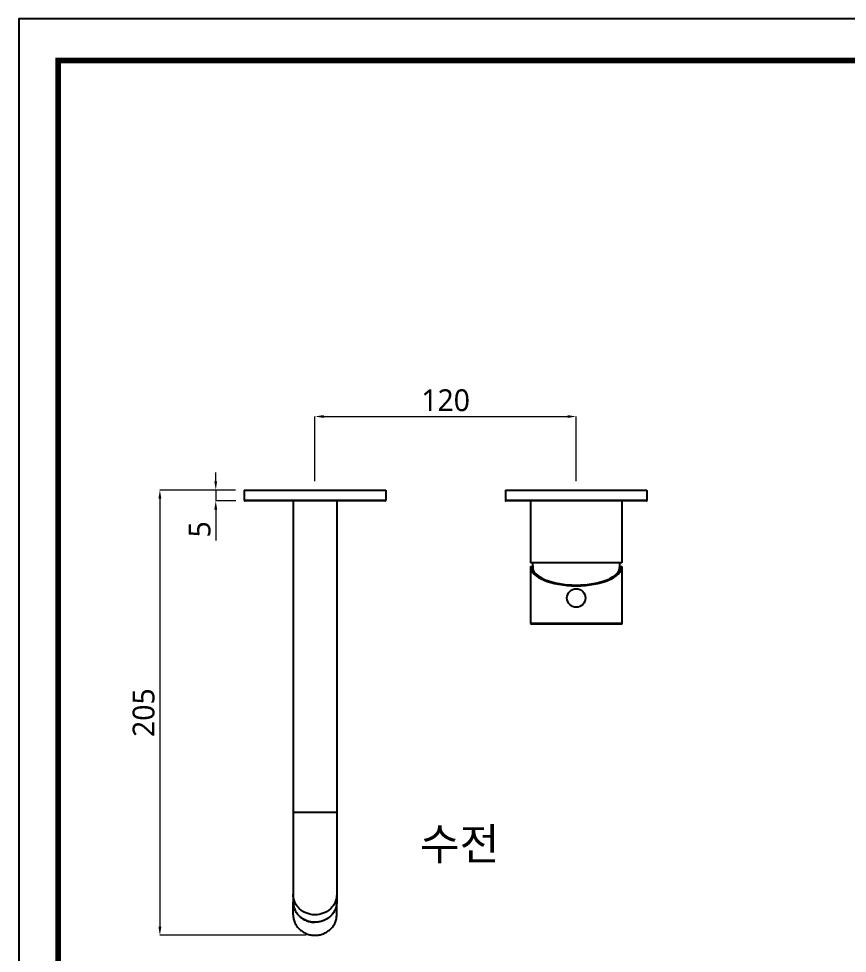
# Model space of a CAD drawing. Extents: x 0 to 1128, y 0 to 827.
# Drawn here: x 0 to 380.6, y 397.5 to 826.8 of the extents above; entities that cross this region are included whole.
import ezdxf

# ---------------------------------------------------------------- set-up
doc = ezdxf.new("R2010")
doc.units = 0
doc.header["$LTSCALE"] = 10
doc.header["$MEASUREMENT"] = 0
doc.header["$PDMODE"] = 3
doc.header["$PDSIZE"] = -10
doc.layers.get('0').update_dxf_attribs({"linetype": 'CONTINUOUS'})
doc.layers.get('DEFPOINTS').update_dxf_attribs({"linetype": 'CONTINUOUS'})
doc.layers.add('02___PRT_ALL_AXES', color=7, linetype='CONTINUOUS')
doc.styles.add('Daelim Dimension', font='NanumGothic.ttf')
doc.dimstyles.new('DEFAULT', dxfattribs={"dimscale": 2, "dimtxt": 2, "dimasz": 2, "dimexe": 0, "dimexo": 2, "dimgap": 1, "dimtad": 1, "dimdec": 0, "dimzin": 9, "dimdsep": 46, "dimtxsty": 'Daelim Dimension', "dimcen": 0.5, "dimclrd": 5, "dimclre": 5, "dimclrt": 256, "dimadec": 1, "dimazin": 0, "dimtfac": 1, "dimtdec": 0, "dimtix": 1, "dimtmove": 0, "dimatfit": 3, "dimfxl": 0, "dimtolj": 1, "dimtzin": 1, "dimlwd": 9, "dimlwe": 9, "dimarcsym": 0})

# ---------------------------------------------------------------- blocks, each defined once
blk = doc.blocks.new('*D12')
at = {"color": 5, "lineweight": 9, "ltscale": 0.5}
for p, q in [((136.1, 614.31), (136.1, 644.07)), ((140.1, 644.07), (252.1, 644.07)), ((256.1, 614.31), (256.1, 644.07))]:
    blk.add_line(p, q, dxfattribs=at)
at = {"color": 5, "ltscale": 0.5}
for points in [[(140.1, 644.73), (140.1, 643.4), (136.1, 644.07)], [(252.1, 644.73), (252.1, 643.4), (256.1, 644.07)]]:
    blk.add_solid(points, dxfattribs=at)
at = {"layer": 'DEFPOINTS', "color": 0, "ltscale": 0.5}
for p in [(256.1, 644.07), (136.1, 610.31), (256.1, 610.31)]:
    blk.add_point(p, dxfattribs=at)
at = {"color": 7, "ltscale": 0.5, "insert": (196.1, 651.49), "char_height": 10, "attachment_point": 5, "style": 'Daelim Dimension'}
blk.add_mtext('\\A1;120', dxfattribs=at)
blk = doc.blocks.new('*D13')
at = {"color": 5, "lineweight": 9, "ltscale": 0.5}
for p, q in [((90.52, 614.31), (90.52, 618.31)), ((99.6, 610.31), (90.52, 610.31)), ((90.52, 610.31), (90.52, 605.31)), ((99.8, 605.31), (90.52, 605.31)), ((90.52, 601.31), (90.52, 587.13))]:
    blk.add_line(p, q, dxfattribs=at)
at = {"color": 5, "ltscale": 0.5}
for points in [[(89.85, 614.31), (91.18, 614.31), (90.52, 610.31)], [(89.85, 601.31), (91.18, 601.31), (90.52, 605.31)]]:
    blk.add_solid(points, dxfattribs=at)
at = {"layer": 'DEFPOINTS', "color": 0, "ltscale": 0.5}
for p in [(103.6, 610.31), (90.52, 605.31), (103.8, 605.31)]:
    blk.add_point(p, dxfattribs=at)
at = {"color": 7, "ltscale": 0.5, "insert": (83.13, 592.22), "char_height": 10, "attachment_point": 5, "rotation": 90, "style": 'Daelim Dimension'}
blk.add_mtext('\\A1;5', dxfattribs=at)
blk = doc.blocks.new('*D14')
at = {"color": 5, "lineweight": 9, "ltscale": 0.5}
for p, q in [((99.6, 610.31), (64.85, 610.31)), ((64.85, 606.31), (64.85, 409.77)), ((132.1, 405.77), (64.85, 405.77))]:
    blk.add_line(p, q, dxfattribs=at)
at = {"color": 5, "ltscale": 0.5}
for points in [[(64.18, 606.31), (65.52, 606.31), (64.85, 610.31)], [(64.18, 409.77), (65.52, 409.77), (64.85, 405.77)]]:
    blk.add_solid(points, dxfattribs=at)
at = {"layer": 'DEFPOINTS', "color": 0, "ltscale": 0.5}
for p in [(103.6, 610.31), (64.85, 405.77), (136.1, 405.77)]:
    blk.add_point(p, dxfattribs=at)
at = {"color": 7, "ltscale": 0.5, "insert": (57.41, 508.04), "char_height": 10, "attachment_point": 5, "rotation": 90, "style": 'Daelim Dimension'}
blk.add_mtext('\\A1;205', dxfattribs=at)

msp = doc.modelspace()

# ---------------------------------------------------------------- linework, layer by layer
at = {"color": 7, "linetype": 'Continuous'}
for p, q in [((103.6, 610.31), (103.6, 605.51)), ((168.6, 610.31), (168.6, 605.51)), ((223.6, 610.31), (223.6, 605.51)), ((288.6, 610.31), (288.6, 605.51)), ((168.4, 605.31), (103.8, 605.31)), ((126.1, 605.31), (126.1, 421.15)), ((146.1, 605.31), (146.1, 421.15)), ((288.4, 605.31), (223.8, 605.31)), ((235.1, 575.19), (235.11, 575.21)), ((235.11, 575.13), (235.1, 575.19)), ((235.11, 575.21), (236.12, 575.21)), ((235.91, 575.21), (235.9, 575.19)), ((235.9, 575.19), (235.91, 575.13)), ((276.09, 575.21), (277.1, 575.21)), ((276.3, 575.19), (276.3, 575.21)), ((276.3, 575.13), (276.3, 575.19)), ((277.1, 575.21), (277.1, 575.19)), ((277.1, 575.19), (277.1, 575.13)), ((276.8, 548.71), (235.4, 548.71))]:
    msp.add_line(p, q, dxfattribs=at)
at = {"color": 9, "linetype": 'Continuous'}
for p, q in [((168.6, 605.51), (103.6, 605.51)), ((288.6, 605.51), (223.6, 605.51)), ((235.11, 575.13), (235.91, 575.13)), ((276.3, 575.13), (277.1, 575.13)), ((277.1, 549.01), (235.1, 549.01)), ((146.1, 462.18), (126.1, 462.18))]:
    msp.add_line(p, q, dxfattribs=at)
at = {"ltscale": 0.5}
msp.add_lwpolyline([(0, 0), (1128.4, 0), (1128.4, 826.8), (0, 826.8)], close=True, dxfattribs=at)
at = {"color": 5, "linetype": 'ByBlock', "lineweight": 200, "const_width": 2.6}
msp.add_lwpolyline([(18.14, 35.4), (1110.14, 35.4), (1110.14, 807.6), (18.14, 807.6)], close=True, dxfattribs=at)
at = {"color": 7, "linetype": 'Continuous'}
for centre, radius, start, end in [((103.8, 605.51), 0.2, 180, 270), ((168.4, 605.51), 0.2, 270, 0), ((223.8, 605.51), 0.2, 180, 270), ((288.4, 605.51), 0.2, 270, 0), ((235.4, 549.01), 0.3, 180, 270), ((276.8, 549.01), 0.3, 270, 0)]:
    msp.add_arc(centre, radius, start, end, dxfattribs=at)
for major_axis, start_param, end_param in [((-21, 0), 0.008918, 3.132674), ((-20.2, 0), 0.009271, 3.132321)]:
    msp.add_ellipse((256.1, 575.21), major_axis=major_axis, ratio=0.424475, start_param=start_param, end_param=end_param, dxfattribs=at)
at = {"color": 9, "linetype": 'Continuous'}
for points, knots in [([(136.1, 415.19), (134.81, 415.19), (132.21, 415.67), (129.42, 417.41), (127.74, 419.33), (126.81, 420.96), (126.23, 422.74), (126.1, 423.98), (126.1, 424.59)], [0, 0, 0, 0, 0.256485, 0.508847, 0.633397, 0.756529, 0.878564, 1, 1, 1, 1]), ([(146.1, 424.59), (146.1, 423.98), (145.97, 422.74), (145.4, 420.96), (144.47, 419.33), (142.79, 417.41), (140, 415.67), (137.4, 415.19), (136.1, 415.19)], [0, 0, 0, 0, 0.121436, 0.243471, 0.366603, 0.491153, 0.743515, 1, 1, 1, 1])]:
    msp.add_open_spline(points, degree=3, knots=knots, dxfattribs=at)
at = {"color": 7, "linetype": 'Continuous'}
for points, knots in [([(126.1, 415.17), (126.1, 414.55), (126.23, 413.32), (126.81, 411.54), (127.59, 410.18), (128.36, 409.19), (129.25, 408.28), (130.52, 407.3), (131.97, 406.57), (133.2, 406.16), (134.47, 405.86), (135.45, 405.77), (136.1, 405.77)], [0, 0, 0, 0, 0.121126, 0.242849, 0.365666, 0.427672, 0.490053, 0.615802, 0.742935, 0.806992, 0.871251, 1, 1, 1, 1]), ([(136.1, 405.77), (136.76, 405.77), (137.74, 405.86), (139.01, 406.16), (140.24, 406.57), (141.69, 407.3), (142.96, 408.28), (143.85, 409.19), (144.62, 410.18), (145.4, 411.54), (145.97, 413.32), (146.1, 414.55), (146.1, 415.17)], [0, 0, 0, 0, 0.128749, 0.193008, 0.257065, 0.384198, 0.509947, 0.572328, 0.634334, 0.757151, 0.878874, 1, 1, 1, 1])]:
    msp.add_open_spline(points, degree=3, knots=knots, dxfattribs=at)
at = {"layer": '02___PRT_ALL_AXES', "color": 7, "linetype": 'Continuous'}
for p, q in [((103.6, 610.31), (168.6, 610.31)), ((223.6, 610.31), (288.6, 610.31)), ((235.1, 605.31), (235.1, 576.81)), ((277.1, 605.31), (277.1, 576.81)), ((277.1, 576.81), (235.1, 576.81)), ((235.1, 575.13), (235.1, 549.01)), ((277.1, 575.13), (277.1, 549.01)), ((126.1, 415.17), (126.1, 421.15)), ((146.1, 415.17), (146.1, 421.15))]:
    msp.add_line(p, q, dxfattribs=at)
msp.add_circle((256.1, 560.71), 4.25, dxfattribs=at)
for centre, radius, start, end in [((256.09, 576.13), 20, 178.0502, 187.0104), ((256.12, 576.13), 20, 352.9896, 1.9498), ((134.95, 421.15), 8.85, 180.0053, 186.9585), ((137.26, 421.15), 8.85, 353.0415, 359.9947), ((135.11, 421.19), 9.01, 198.0265, 200.4213), ((135.63, 421.52), 9.63, 222.4882, 224.7788), ((135.87, 421.82), 10.01, 235.1458, 236.8491), ((136.02, 422.09), 10.33, 246.1492, 247.818), ((136.09, 422.32), 10.57, 257.7622, 259.9156), ((136.1, 422.39), 10.63, 259.9262, 269.9995)]:
    msp.add_arc(centre, radius, start, end, dxfattribs=at)
for points, knots in [([(136.1, 411.75), (134.81, 411.75), (132.21, 412.23), (129.42, 413.97), (127.74, 415.89), (126.81, 417.52), (126.23, 419.3), (126.1, 420.54), (126.1, 421.15)], [0, 0, 0, 0, 0.256481, 0.508847, 0.633399, 0.75653, 0.878564, 1, 1, 1, 1]), ([(146.1, 421.15), (146.1, 420.54), (145.97, 419.3), (145.4, 417.52), (144.47, 415.89), (142.79, 413.97), (140, 412.23), (137.4, 411.75), (136.1, 411.75)], [0, 0, 0, 0, 0.121436, 0.24347, 0.366601, 0.491153, 0.743519, 1, 1, 1, 1]), ([(126.17, 420.08), (126.19, 419.94), (126.27, 419.37), (126.41, 418.81), (126.54, 418.4)], [0, 0, 0, 0, 0.249728, 1, 1, 1, 1]), ([(126.67, 418.05), (126.87, 417.49), (127.4, 416.42), (128.12, 415.46), (128.53, 415.02)], [0, 0, 0, 0, 0.49742, 1, 1, 1, 1]), ([(146.04, 420.08), (145.97, 419.51), (145.72, 418.39), (145.03, 416.79), (144.04, 415.35), (142.79, 414.09), (141.32, 413.07), (139.68, 412.32), (137.92, 411.86), (136.71, 411.75), (136.1, 411.75)], [0, 0, 0, 0, 0.12112, 0.243045, 0.366137, 0.490599, 0.61645, 0.743529, 0.871519, 1, 1, 1, 1]), ([(128.79, 414.74), (128.89, 414.64), (129.32, 414.23), (129.79, 413.86), (130.15, 413.6)], [0, 0, 0, 0, 0.249076, 1, 1, 1, 1]), ([(130.4, 413.43), (130.51, 413.36), (130.98, 413.07), (131.47, 412.81), (131.85, 412.65)], [0, 0, 0, 0, 0.249271, 1, 1, 1, 1]), ([(132.12, 412.53), (132.26, 412.47), (132.83, 412.26), (133.41, 412.09), (133.86, 411.99)], [0, 0, 0, 0, 0.249498, 1, 1, 1, 1])]:
    msp.add_open_spline(points, degree=3, knots=knots, dxfattribs=at)

# ---------------------------------------------------------------- texts
at = {"insert": (184.27, 455.02), "char_height": 14.574, "width": 245.2705, "attachment_point": 1, "style": 'Daelim Dimension'}
msp.add_mtext('수전', dxfattribs=at)

# ---------------------------------------------------------------- dimensions: what is measured, and where the dimension line sits
at = {"color": 5, "ltscale": 0.5}
dim = msp.add_linear_dim(base=(256.1, 644.07), p1=(136.1, 610.31), p2=(256.1, 610.31), dimstyle='DEFAULT', override={"dimtxt": 5, "dimclrt": 7}, dxfattribs=at)
dim.commit()
dim.dimension.update_dxf_attribs({"geometry": '*D12', "text_midpoint": (196.1, 651.49)})
dim = msp.add_linear_dim(base=(90.52, 605.31), p1=(103.6, 610.31), p2=(103.8, 605.31), angle=90, dimstyle='DEFAULT', override={"dimtxt": 5, "dimclrt": 7}, dxfattribs=at)
dim.commit()
dim.dimension.update_dxf_attribs({"geometry": '*D13', "text_midpoint": (90.52, 592.22), "dimtype": 160})
dim = msp.add_linear_dim(base=(64.85, 405.77), p1=(103.6, 610.31), p2=(136.1, 405.77), angle=90, dimstyle='DEFAULT', override={"dimtxt": 5, "dimclrt": 7}, dxfattribs=at)
dim.commit()
dim.dimension.update_dxf_attribs({"geometry": '*D14', "text_midpoint": (57.41, 508.04)})

doc.saveas('drawing.dxf')
